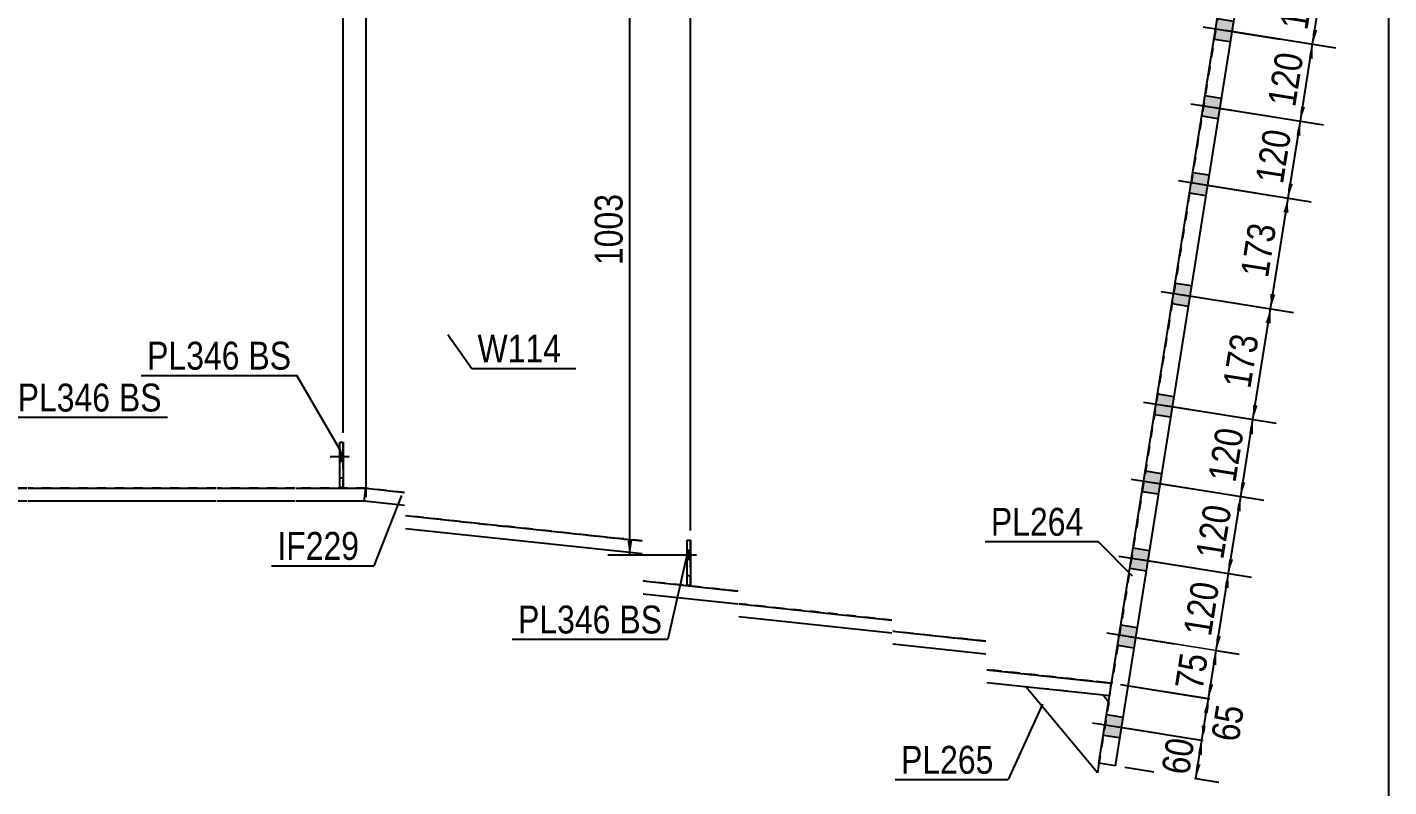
# Model space of a CAD drawing. Header units: millimetres. Extents: x -26 to 377, y -184 to 93.
# Drawn here: x 237 to 376.8, y -60.7 to 17.3 of the extents above; entities that cross this region are included whole.
import ezdxf

# ---------------------------------------------------------------- set-up
doc = ezdxf.new("R2010")
doc.units = ezdxf.units.MM
doc.linetypes.add('DXK_LINE_DOT1', pattern=[1.8814, 0.9407, -0.9407])
doc.linetypes.add('DXK_LINE_DOT2', pattern=[3.9198, 1.9599, -1.9599])
doc.styles.add('Arial Narrow', font='ARIALN.TTF', dxfattribs={"height": 0.2})

# ---------------------------------------------------------------- blocks, each defined once
blk = doc.blocks.new('Unknown-623534514-14014')
at = {"color": 5, "linetype": 'Continuous'}
blk.add_line((376.78, -184.39), (376.78, 92.61), dxfattribs=at)
blk = doc.blocks.new('Part-623534514-6404 - 6380')
at = {"color": 2, "linetype": 'Continuous'}
for p, q in [((271.71, 30), (271.71, -30)), ((348.33, -50.02), (348.24, -50.01))]:
    blk.add_line(p, q, dxfattribs=at)
at = {"color": 7, "linetype": 'DXK_LINE_DOT1'}
for p, q in [((271.71, 30), (275.71, 30)), ((275.81, 30), (300.1, 30)), ((300.2, 30), (309.93, 30)), ((310.03, 30), (325.74, 30)), ((325.84, 30), (335.4, 30)), ((335.5, 30), (361.06, 30)), ((361.06, 30), (348.33, -50.02)), ((275.71, -30.43), (271.71, -30)), ((271.71, -30), (275.71, -30.43)), ((300.1, -35.42), (275.81, -32.82)), ((275.81, -32.82), (300.1, -35.42)), ((300.2, -39.52), (309.93, -40.56)), ((309.93, -40.57), (300.2, -39.53)), ((325.74, -43.55), (310.03, -41.86)), ((310.03, -41.86), (325.74, -43.54)), ((325.84, -44.68), (335.4, -45.71)), ((335.4, -45.72), (325.84, -44.69)), ((335.5, -48.63), (348.33, -50)), ((348.24, -50.01), (335.5, -48.64))]:
    blk.add_line(p, q, dxfattribs=at)
blk = doc.blocks.new('Part-623534514-6403 - 6380')
at = {"color": 2, "linetype": 'Continuous'}
for p, q in [((178.04, -30), (178.04, 30)), ((271.71, 30), (271.71, -30))]:
    blk.add_line(p, q, dxfattribs=at)
at = {"color": 7, "linetype": 'DXK_LINE_DOT1'}
for p, q in [((178.04, 30), (202.7, 30)), ((202.8, 30), (227.11, 30)), ((227.21, 30), (236.95, 30)), ((237.05, 30), (256.33, 30)), ((256.43, 30), (264.43, 30)), ((264.53, 30), (271.71, 30)), ((202.7, -30), (178.04, -30)), ((227.11, -30), (202.8, -30)), ((236.95, -30), (227.21, -30)), ((256.33, -30), (237.05, -30)), ((264.43, -30), (256.43, -30)), ((271.71, -30), (264.53, -30))]:
    blk.add_line(p, q, dxfattribs=at)
blk = doc.blocks.new('Part-623534514-6406 - 6380')
at = {"color": 2, "linetype": 'Continuous'}
for p, q in [((158.04, -31.33), (158.04, -30)), ((158.04, -30), (202.7, -30)), ((202.8, -30), (227.11, -30)), ((227.21, -30), (236.95, -30)), ((237.05, -30), (256.33, -30)), ((256.43, -30), (264.43, -30)), ((264.53, -30), (271.71, -30)), ((202.7, -31.33), (158.04, -31.33)), ((227.11, -31.33), (202.8, -31.33)), ((236.95, -31.33), (227.21, -31.33)), ((256.33, -31.33), (237.05, -31.33)), ((264.43, -31.33), (256.43, -31.33)), ((271.64, -31.33), (264.53, -31.33))]:
    blk.add_line(p, q, dxfattribs=at)
at = {"color": 7, "linetype": 'DXK_LINE_DOT1'}
for p, q in [((271.71, -30), (271.71, -31.33)), ((271.71, -31.33), (271.64, -31.33))]:
    blk.add_line(p, q, dxfattribs=at)
blk = doc.blocks.new('Part-623534514-6481 - 6380')
at = {"color": 2, "linetype": 'Continuous'}
for p, q in [((269.07, -29.93), (269.07, -25.27)), ((269.07, -25.27), (269.4, -25.27)), ((269.4, -25.27), (269.4, -29.93)), ((269.4, -29.93), (269.07, -29.93))]:
    blk.add_line(p, q, dxfattribs=at)
blk = doc.blocks.new('Part-623534514-6418 - 6380')
at = {"color": 7, "linetype": 'DXK_LINE_DOT1'}
for p, q in [((347.46, -51.26), (339.5, -50.4)), ((339.5, -50.4), (339.51, -50.41)), ((347.46, -51.26), (347.46, -51.26)), ((348.02, -51.99), (347.02, -58.23))]:
    blk.add_line(p, q, dxfattribs=at)
at = {"color": 2, "linetype": 'Continuous'}
for p, q in [((346.86, -59.23), (339.51, -50.41)), ((348.02, -51.99), (347.46, -51.26)), ((347.02, -58.23), (346.86, -59.23))]:
    blk.add_line(p, q, dxfattribs=at)
blk = doc.blocks.new('Part-623534514-6438 - 6380')
at = {"color": 7, "linetype": 'DXK_LINE_DOT1'}
for p, q in [((304.73, -39.98), (304.73, -35.34)), ((304.73, -35.34), (305.07, -35.34)), ((305.07, -39.98), (305.07, -35.34)), ((304.73, -38.98), (305.07, -38.98)), ((305.07, -39.98), (304.73, -39.98))]:
    blk.add_line(p, q, dxfattribs=at)
blk = doc.blocks.new('Part-623534514-6441 - 6380')
at = {"color": 2, "linetype": 'Continuous'}
for p, q in [((304.73, -39.98), (304.73, -35.34)), ((304.73, -35.34), (305.07, -35.34)), ((305.07, -35.34), (305.07, -39.98)), ((305.07, -39.98), (304.73, -39.98))]:
    blk.add_line(p, q, dxfattribs=at)
blk = doc.blocks.new('Part-623534514-6466 - 6380')
at = {"color": 2, "linetype": 'Continuous'}
for p, q in [((271.57, -31.33), (271.71, -30)), ((271.71, -30), (275.71, -30.43)), ((275.71, -31.77), (271.57, -31.33)), ((275.81, -32.82), (300.1, -35.42)), ((300.1, -36.76), (275.81, -34.16)), ((300.2, -39.53), (309.93, -40.57)), ((309.93, -41.91), (300.2, -40.87)), ((310.03, -41.86), (325.74, -43.55)), ((325.74, -44.89), (310.03, -43.2)), ((325.84, -44.69), (335.4, -45.72)), ((335.4, -47.06), (325.84, -46.03)), ((335.5, -48.64), (348.24, -50.01)), ((348.1, -51.33), (335.5, -49.98)), ((348.24, -50.01), (348.1, -51.33))]:
    blk.add_line(p, q, dxfattribs=at)
blk = doc.blocks.new('Part-623534514-6478 - 6380')
at = {"color": 7, "linetype": 'DXK_LINE_DOT1'}
for p, q in [((269.07, -29.93), (269.07, -25.27)), ((269.07, -25.27), (269.4, -25.27)), ((269.4, -29.93), (269.4, -25.27)), ((269.07, -28.93), (269.4, -28.93)), ((269.4, -29.93), (269.07, -29.93))]:
    blk.add_line(p, q, dxfattribs=at)
blk = doc.blocks.new('Part-623534514-6492 - 6380')
at = {"color": 2, "linetype": 'Continuous'}
for p, q in [((347.02, -58.23), (362.36, 38.23)), ((364.01, 37.97), (348.67, -58.5)), ((362.36, 38.23), (364.01, 37.97)), ((348.67, -58.5), (347.02, -58.23))]:
    blk.add_line(p, q, dxfattribs=at)
blk = doc.blocks.new('Bolt-623534514-6516 - 6380')
at = {"color": 3, "linetype": 'DXK_LINE_DOT2'}
for p, q in [((305.7, -36.88), (303.5, -36.88)), ((305.07, -36.41), (304.73, -36.41)), ((305.07, -37.34), (304.73, -37.34))]:
    blk.add_line(p, q, dxfattribs=at)
blk = doc.blocks.new('Bolt-623534514-6519 - 6380')
at = {"linetype": 'Continuous'}
blk.add_hatch(color=3, dxfattribs=at).paths.add_polyline_path([(305.07, -37.34), (305.07, -36.41), (304.73, -36.41), (304.73, -37.34)])
at = {"color": 3, "linetype": 'Continuous'}
for p, q in [((305.07, -36.41), (304.73, -36.41)), ((305.6, -36.88), (304.73, -36.88)), ((305.07, -37.34), (304.73, -37.34))]:
    blk.add_line(p, q, dxfattribs=at)
blk = doc.blocks.new('Bolt-623534514-6553 - 6380')
at = {"color": 3, "linetype": 'DXK_LINE_DOT2'}
for p, q in [((269.4, -26.33), (269.07, -26.33)), ((270.03, -26.8), (267.83, -26.8)), ((269.4, -27.27), (269.07, -27.27))]:
    blk.add_line(p, q, dxfattribs=at)
blk = doc.blocks.new('Bolt-623534514-6556 - 6380')
at = {"linetype": 'Continuous'}
blk.add_hatch(color=3, dxfattribs=at).paths.add_polyline_path([(269.4, -27.27), (269.4, -26.33), (269.07, -26.33), (269.07, -27.27)])
at = {"color": 3, "linetype": 'Continuous'}
for p, q in [((269.4, -26.33), (269.07, -26.33)), ((269.93, -26.8), (269.07, -26.8)), ((269.4, -27.27), (269.07, -27.27))]:
    blk.add_line(p, q, dxfattribs=at)
blk = doc.blocks.new('Bolt-623534514-6567 - 6380')
at = {"linetype": 'Continuous'}
for points in [[(361.9, 35.33), (361.57, 33.23), (363.21, 32.96), (363.55, 35.07)], [(361.9, 35.33), (361.57, 33.23), (363.21, 32.96), (363.55, 35.07)], [(361.9, 35.33), (361.57, 33.23), (363.21, 32.96), (363.55, 35.07)], [(361.9, 35.33), (361.57, 33.23), (363.21, 32.96), (363.55, 35.07)], [(360.44, 26.12), (360.1, 24.01), (361.75, 23.75), (362.08, 25.85)], [(360.44, 26.12), (360.1, 24.01), (361.75, 23.75), (362.08, 25.85)], [(360.44, 26.12), (360.1, 24.01), (361.75, 23.75), (362.08, 25.85)], [(360.44, 26.12), (360.1, 24.01), (361.75, 23.75), (362.08, 25.85)], [(359.18, 18.21), (358.85, 16.11), (360.49, 15.85), (360.83, 17.95)], [(359.18, 18.21), (358.85, 16.11), (360.49, 15.85), (360.83, 17.95)], [(359.18, 18.21), (358.85, 16.11), (360.49, 15.85), (360.83, 17.95)], [(359.18, 18.21), (358.85, 16.11), (360.49, 15.85), (360.83, 17.95)], [(357.92, 10.31), (357.59, 8.21), (359.24, 7.95), (359.57, 10.05)], [(357.92, 10.31), (357.59, 8.21), (359.24, 7.95), (359.57, 10.05)], [(357.92, 10.31), (357.59, 8.21), (359.24, 7.95), (359.57, 10.05)], [(357.92, 10.31), (357.59, 8.21), (359.24, 7.95), (359.57, 10.05)], [(356.67, 2.41), (356.33, 0.31), (357.98, 0.04), (358.31, 2.15)], [(356.67, 2.41), (356.33, 0.31), (357.98, 0.04), (358.31, 2.15)], [(356.67, 2.41), (356.33, 0.31), (357.98, 0.04), (358.31, 2.15)], [(356.67, 2.41), (356.33, 0.31), (357.98, 0.04), (358.31, 2.15)], [(354.86, -8.95), (354.53, -11.06), (356.17, -11.32), (356.51, -9.21)], [(354.86, -8.95), (354.53, -11.06), (356.17, -11.32), (356.51, -9.21)], [(354.86, -8.95), (354.53, -11.06), (356.17, -11.32), (356.51, -9.21)], [(354.86, -8.95), (354.53, -11.06), (356.17, -11.32), (356.51, -9.21)], [(353.05, -20.32), (352.72, -22.43), (354.36, -22.69), (354.7, -20.58)], [(353.05, -20.32), (352.72, -22.43), (354.36, -22.69), (354.7, -20.58)], [(353.05, -20.32), (352.72, -22.43), (354.36, -22.69), (354.7, -20.58)], [(353.05, -20.32), (352.72, -22.43), (354.36, -22.69), (354.7, -20.58)], [(351.8, -28.22), (351.46, -30.33), (353.11, -30.59), (353.44, -28.49)], [(351.8, -28.22), (351.46, -30.33), (353.11, -30.59), (353.44, -28.49)], [(351.8, -28.22), (351.46, -30.33), (353.11, -30.59), (353.44, -28.49)], [(351.8, -28.22), (351.46, -30.33), (353.11, -30.59), (353.44, -28.49)], [(350.54, -36.12), (350.2, -38.23), (351.85, -38.49), (352.18, -36.39)], [(350.54, -36.12), (350.2, -38.23), (351.85, -38.49), (352.18, -36.39)], [(350.54, -36.12), (350.2, -38.23), (351.85, -38.49), (352.18, -36.39)], [(350.54, -36.12), (350.2, -38.23), (351.85, -38.49), (352.18, -36.39)], [(349.28, -44.02), (348.95, -46.13), (350.59, -46.39), (350.93, -44.29)], [(349.28, -44.02), (348.95, -46.13), (350.59, -46.39), (350.93, -44.29)], [(349.28, -44.02), (348.95, -46.13), (350.59, -46.39), (350.93, -44.29)], [(349.28, -44.02), (348.95, -46.13), (350.59, -46.39), (350.93, -44.29)], [(347.82, -53.24), (347.48, -55.35), (349.13, -55.61), (349.46, -53.5)], [(347.82, -53.24), (347.48, -55.35), (349.13, -55.61), (349.46, -53.5)], [(347.82, -53.24), (347.48, -55.35), (349.13, -55.61), (349.46, -53.5)], [(347.82, -53.24), (347.48, -55.35), (349.13, -55.61), (349.46, -53.5)]]:
    blk.add_hatch(color=3, dxfattribs=at).paths.add_polyline_path(points)
at = {"color": 3, "linetype": 'Continuous'}
for p, q in [((361.9, 35.33), (363.55, 35.07)), ((361.9, 35.33), (363.55, 35.07)), ((361.9, 35.33), (363.55, 35.07)), ((361.9, 35.33), (363.55, 35.07)), ((360.44, 34.49), (368.32, 33.23)), ((360.44, 34.49), (368.32, 33.23)), ((360.44, 34.49), (368.32, 33.23)), ((360.44, 34.49), (368.32, 33.23)), ((361.57, 33.23), (363.21, 32.96)), ((361.57, 33.23), (363.21, 32.96)), ((361.57, 33.23), (363.21, 32.96)), ((361.57, 33.23), (363.21, 32.96)), ((358.97, 25.27), (366.85, 24.01)), ((358.97, 25.27), (366.85, 24.01)), ((358.97, 25.27), (366.85, 24.01)), ((358.97, 25.27), (366.85, 24.01)), ((360.44, 26.12), (362.08, 25.85)), ((360.44, 26.12), (362.08, 25.85)), ((360.44, 26.12), (362.08, 25.85)), ((360.44, 26.12), (362.08, 25.85)), ((360.1, 24.01), (361.75, 23.75)), ((360.1, 24.01), (361.75, 23.75)), ((360.1, 24.01), (361.75, 23.75)), ((360.1, 24.01), (361.75, 23.75)), ((359.18, 18.21), (360.83, 17.95)), ((359.18, 18.21), (360.83, 17.95)), ((359.18, 18.21), (360.83, 17.95)), ((359.18, 18.21), (360.83, 17.95)), ((357.71, 17.37), (365.6, 16.11)), ((357.71, 17.37), (365.6, 16.11)), ((357.71, 17.37), (365.6, 16.11)), ((357.71, 17.37), (365.6, 16.11)), ((358.85, 16.11), (360.49, 15.85)), ((358.85, 16.11), (360.49, 15.85)), ((358.85, 16.11), (360.49, 15.85)), ((358.85, 16.11), (360.49, 15.85)), ((357.92, 10.31), (359.57, 10.05)), ((357.92, 10.31), (359.57, 10.05)), ((357.92, 10.31), (359.57, 10.05)), ((357.92, 10.31), (359.57, 10.05)), ((356.46, 9.47), (364.34, 8.21)), ((356.46, 9.47), (364.34, 8.21)), ((356.46, 9.47), (364.34, 8.21)), ((356.46, 9.47), (364.34, 8.21)), ((357.59, 8.21), (359.24, 7.95)), ((357.59, 8.21), (359.24, 7.95)), ((357.59, 8.21), (359.24, 7.95)), ((357.59, 8.21), (359.24, 7.95)), ((355.2, 1.57), (363.08, 0.31)), ((355.2, 1.57), (363.08, 0.31)), ((355.2, 1.57), (363.08, 0.31)), ((355.2, 1.57), (363.08, 0.31)), ((356.67, 2.41), (358.31, 2.15)), ((356.67, 2.41), (358.31, 2.15)), ((356.67, 2.41), (358.31, 2.15)), ((356.67, 2.41), (358.31, 2.15)), ((356.33, 0.31), (357.98, 0.04)), ((356.33, 0.31), (357.98, 0.04)), ((356.33, 0.31), (357.98, 0.04)), ((356.33, 0.31), (357.98, 0.04)), ((354.86, -8.95), (356.51, -9.21)), ((354.86, -8.95), (356.51, -9.21)), ((354.86, -8.95), (356.51, -9.21)), ((354.86, -8.95), (356.51, -9.21)), ((353.39, -9.8), (361.28, -11.05)), ((353.39, -9.8), (361.28, -11.05)), ((353.39, -9.8), (361.28, -11.05)), ((353.39, -9.8), (361.28, -11.05)), ((354.53, -11.06), (356.17, -11.32)), ((354.53, -11.06), (356.17, -11.32)), ((354.53, -11.06), (356.17, -11.32)), ((354.53, -11.06), (356.17, -11.32)), ((353.05, -20.32), (354.7, -20.58)), ((353.05, -20.32), (354.7, -20.58)), ((353.05, -20.32), (354.7, -20.58)), ((353.05, -20.32), (354.7, -20.58)), ((351.58, -21.17), (359.47, -22.42)), ((351.58, -21.17), (359.47, -22.42)), ((351.58, -21.17), (359.47, -22.42)), ((351.58, -21.17), (359.47, -22.42)), ((352.72, -22.43), (354.36, -22.69)), ((352.72, -22.43), (354.36, -22.69)), ((352.72, -22.43), (354.36, -22.69)), ((352.72, -22.43), (354.36, -22.69)), ((350.33, -29.07), (358.21, -30.32)), ((350.33, -29.07), (358.21, -30.32)), ((350.33, -29.07), (358.21, -30.32)), ((350.33, -29.07), (358.21, -30.32)), ((351.8, -28.22), (353.44, -28.49)), ((351.8, -28.22), (353.44, -28.49)), ((351.8, -28.22), (353.44, -28.49)), ((351.8, -28.22), (353.44, -28.49)), ((351.46, -30.33), (353.11, -30.59)), ((351.46, -30.33), (353.11, -30.59)), ((351.46, -30.33), (353.11, -30.59)), ((351.46, -30.33), (353.11, -30.59)), ((350.54, -36.12), (352.18, -36.39)), ((350.54, -36.12), (352.18, -36.39)), ((350.54, -36.12), (352.18, -36.39)), ((350.54, -36.12), (352.18, -36.39)), ((349.07, -36.97), (356.96, -38.22)), ((349.07, -36.97), (356.96, -38.22)), ((349.07, -36.97), (356.96, -38.22)), ((349.07, -36.97), (356.96, -38.22)), ((350.2, -38.23), (351.85, -38.49)), ((350.2, -38.23), (351.85, -38.49)), ((350.2, -38.23), (351.85, -38.49)), ((350.2, -38.23), (351.85, -38.49)), ((349.28, -44.02), (350.93, -44.29)), ((349.28, -44.02), (350.93, -44.29)), ((349.28, -44.02), (350.93, -44.29)), ((349.28, -44.02), (350.93, -44.29)), ((347.81, -44.87), (355.7, -46.13)), ((347.81, -44.87), (355.7, -46.13)), ((347.81, -44.87), (355.7, -46.13)), ((347.81, -44.87), (355.7, -46.13)), ((348.95, -46.13), (350.59, -46.39)), ((348.95, -46.13), (350.59, -46.39)), ((348.95, -46.13), (350.59, -46.39)), ((348.95, -46.13), (350.59, -46.39)), ((346.35, -54.09), (354.23, -55.34)), ((346.35, -54.09), (354.23, -55.34)), ((346.35, -54.09), (354.23, -55.34)), ((346.35, -54.09), (354.23, -55.34)), ((347.82, -53.24), (349.46, -53.5)), ((347.82, -53.24), (349.46, -53.5)), ((347.82, -53.24), (349.46, -53.5)), ((347.82, -53.24), (349.46, -53.5)), ((347.48, -55.35), (349.13, -55.61)), ((347.48, -55.35), (349.13, -55.61)), ((347.48, -55.35), (349.13, -55.61)), ((347.48, -55.35), (349.13, -55.61))]:
    blk.add_line(p, q, dxfattribs=at)
blk = doc.blocks.new('StraightDimension-623534514-32110 - 6380')
at = {"linetype": 'Continuous'}
for points in [[(369.73, 22.05), (370.21, 23.49), (370.23, 21.97)], [(369.44, 17.02), (368.96, 15.58), (368.95, 17.1)]]:
    blk.add_hatch(color=7, dxfattribs=at).paths.add_polyline_path(points)
at = {"color": 7, "linetype": 'Continuous'}
for p, q in [((361.26, 24.91), (372.58, 23.11)), ((368.96, 15.58), (370.21, 23.49)), ((360, 17), (371.33, 15.2))]:
    blk.add_line(p, q, dxfattribs=at)
at = {"color": 0}
blk.add_wipeout([(369.96, 22.86), (365.81, 23.52), (364.76, 16.92), (368.91, 16.26)], dxfattribs=at)
at = {"color": 3, "style": 'Arial Narrow'}
blk.add_text('120', height=2.863, rotation=80.9647, dxfattribs=at).set_placement((368.41, 16.94))
blk = doc.blocks.new('StraightDimension-623534514-32117 - 6380')
at = {"linetype": 'Continuous'}
for points in [[(359.83, -40.2), (360.31, -38.76), (360.33, -40.28)], [(359.54, -45.22), (359.06, -46.66), (359.05, -45.14)]]:
    blk.add_hatch(color=7, dxfattribs=at).paths.add_polyline_path(points)
at = {"color": 7, "linetype": 'Continuous'}
for p, q in [((351.36, -37.33), (362.68, -39.14)), ((359.06, -46.66), (360.31, -38.76)), ((350.1, -45.24), (361.43, -47.04))]:
    blk.add_line(p, q, dxfattribs=at)
at = {"color": 0}
blk.add_wipeout([(360.06, -39.39), (355.91, -38.73), (354.86, -45.33), (359.01, -45.99)], dxfattribs=at)
at = {"color": 3, "style": 'Arial Narrow'}
blk.add_text('120', height=2.863, rotation=80.9647, dxfattribs=at).set_placement((358.51, -45.3))
blk = doc.blocks.new('StraightDimension-623534514-32118 - 6380')
at = {"linetype": 'Continuous'}
for points in [[(358.58, -48.1), (359.06, -46.66), (359.07, -48.18)], [(358.75, -50.16), (358.27, -51.6), (358.26, -50.08)]]:
    blk.add_hatch(color=7, dxfattribs=at).paths.add_polyline_path(points)
at = {"color": 7, "linetype": 'Continuous'}
for p, q in [((350.1, -45.24), (361.43, -47.04)), ((358.27, -51.6), (359.06, -46.66)), ((349.23, -50.16), (360.64, -51.98))]:
    blk.add_line(p, q, dxfattribs=at)
at = {"color": 0}
blk.add_wipeout([(358.9, -46.71), (354.75, -46.05), (353.99, -50.85), (358.14, -51.51)], dxfattribs=at)
at = {"color": 3, "style": 'Arial Narrow'}
blk.add_text('75', height=2.863, rotation=80.9647, dxfattribs=at).set_placement((357.64, -50.82))
blk = doc.blocks.new('StraightDimension-623534514-36003 - 6380')
at = {"linetype": 'Continuous'}
blk.add_hatch(color=7, dxfattribs=at).paths.add_polyline_path([(267.9, 63.98), (269.4, 63.73), (267.9, 63.48)])
at = {"color": 7, "linetype": 'Continuous'}
for p, q in [((269.4, -24.31), (269.4, 68.23)), ((259.34, 63.73), (269.4, 63.73))]:
    blk.add_line(p, q, dxfattribs=at)
at = {"color": 0}
blk.add_wipeout([(268.63, 64.63), (268.63, 68.83), (260.11, 68.83), (260.11, 64.63)], dxfattribs=at)
at = {"color": 3, "style": 'Arial Narrow'}
blk.add_text('8955', height=2.863, dxfattribs=at).set_placement((260.71, 65.23))
blk = doc.blocks.new('StraightDimension-623534514-32120 - 6380')
at = {"linetype": 'Continuous'}
for points in [[(357.11, -57.32), (357.59, -55.88), (357.6, -57.4)], [(357.45, -58.37), (356.97, -59.82), (356.95, -58.29)]]:
    blk.add_hatch(color=7, dxfattribs=at).paths.add_polyline_path(points)
at = {"color": 7, "linetype": 'Continuous'}
for p, q in [((348.55, -54.44), (359.96, -56.25)), ((356.97, -59.82), (357.59, -55.88)), ((349.66, -58.65), (359.34, -60.19))]:
    blk.add_line(p, q, dxfattribs=at)
at = {"color": 0}
blk.add_wipeout([(357.51, -55.42), (353.36, -54.76), (352.6, -59.56), (356.75, -60.22)], dxfattribs=at)
at = {"color": 3, "style": 'Arial Narrow'}
blk.add_text('60', height=2.863, rotation=80.9647, dxfattribs=at).set_placement((356.25, -59.53))
blk = doc.blocks.new('StraightDimension-623534514-32111 - 6380')
at = {"linetype": 'Continuous'}
for points in [[(368.47, 14.14), (368.96, 15.58), (368.97, 14.06)], [(368.18, 9.12), (367.7, 7.68), (367.69, 9.2)]]:
    blk.add_hatch(color=7, dxfattribs=at).paths.add_polyline_path(points)
at = {"color": 7, "linetype": 'Continuous'}
for p, q in [((360, 17), (371.33, 15.2)), ((367.7, 7.68), (368.96, 15.58)), ((358.75, 9.1), (370.07, 7.3))]:
    blk.add_line(p, q, dxfattribs=at)
at = {"color": 0}
blk.add_wipeout([(368.71, 14.95), (364.56, 15.61), (363.51, 9.01), (367.66, 8.35)], dxfattribs=at)
at = {"color": 3, "style": 'Arial Narrow'}
blk.add_text('120', height=2.863, rotation=80.9647, dxfattribs=at).set_placement((367.16, 9.04))
blk = doc.blocks.new('StraightDimension-623534514-32112 - 6380')
at = {"linetype": 'Continuous'}
for points in [[(367.22, 6.24), (367.7, 7.68), (367.71, 6.16)], [(366.93, 1.22), (366.44, -0.22), (366.43, 1.3)]]:
    blk.add_hatch(color=7, dxfattribs=at).paths.add_polyline_path(points)
at = {"color": 7, "linetype": 'Continuous'}
for p, q in [((358.75, 9.1), (370.07, 7.3)), ((366.44, -0.22), (367.7, 7.68)), ((357.49, 1.2), (368.81, -0.6))]:
    blk.add_line(p, q, dxfattribs=at)
at = {"color": 0}
blk.add_wipeout([(367.45, 7.05), (363.3, 7.71), (362.25, 1.11), (366.4, 0.45)], dxfattribs=at)
at = {"color": 3, "style": 'Arial Narrow'}
blk.add_text('120', height=2.863, rotation=80.9647, dxfattribs=at).set_placement((365.9, 1.14))
blk = doc.blocks.new('StraightDimension-623534514-32116 - 6380')
at = {"linetype": 'Continuous'}
for points in [[(361.09, -32.3), (361.57, -30.86), (361.58, -32.38)], [(360.8, -37.32), (360.31, -38.76), (360.3, -37.24)]]:
    blk.add_hatch(color=7, dxfattribs=at).paths.add_polyline_path(points)
at = {"color": 7, "linetype": 'Continuous'}
for p, q in [((352.62, -29.43), (363.94, -31.24)), ((360.31, -38.76), (361.57, -30.86)), ((351.36, -37.33), (362.68, -39.14))]:
    blk.add_line(p, q, dxfattribs=at)
at = {"color": 0}
blk.add_wipeout([(361.32, -31.48), (357.17, -30.82), (356.12, -37.43), (360.27, -38.09)], dxfattribs=at)
at = {"color": 3, "style": 'Arial Narrow'}
blk.add_text('120', height=2.863, rotation=80.9647, dxfattribs=at).set_placement((359.77, -37.4))
blk = doc.blocks.new('StraightDimension-623534514-15181 - 6380')
at = {"linetype": 'Continuous'}
for points in [[(298.59, 28.5), (298.84, 30), (299.09, 28.5)], [(299.09, -35.38), (298.84, -36.88), (298.59, -35.38)]]:
    blk.add_hatch(color=7, dxfattribs=at).paths.add_polyline_path(points)
at = {"color": 7, "linetype": 'Continuous'}
for p, q in [((304.07, 30), (296.59, 30)), ((298.84, -36.88), (298.84, 30)), ((304.78, -36.88), (296.59, -36.88))]:
    blk.add_line(p, q, dxfattribs=at)
at = {"color": 0}
blk.add_wipeout([(298.69, 0.82), (294.49, 0.82), (294.49, -7.7), (298.69, -7.7)], dxfattribs=at)
at = {"color": 3, "style": 'Arial Narrow'}
blk.add_text('1003', height=2.863, rotation=90.0002, dxfattribs=at).set_placement((298.09, -7.1))
blk = doc.blocks.new('StraightDimension-623534514-32113 - 6380')
at = {"linetype": 'Continuous'}
for points in [[(365.96, -1.66), (366.44, -0.22), (366.45, -1.74)], [(365.12, -10.14), (364.64, -11.58), (364.63, -10.06)]]:
    blk.add_hatch(color=7, dxfattribs=at).paths.add_polyline_path(points)
at = {"color": 7, "linetype": 'Continuous'}
for p, q in [((357.49, 1.2), (368.81, -0.6)), ((364.64, -11.58), (366.44, -0.22)), ((355.68, -10.16), (367.01, -11.96))]:
    blk.add_line(p, q, dxfattribs=at)
at = {"color": 0}
blk.add_wipeout([(365.92, -2.58), (361.77, -1.92), (360.72, -8.52), (364.87, -9.18)], dxfattribs=at)
at = {"color": 3, "style": 'Arial Narrow'}
blk.add_text('173', height=2.863, rotation=80.9647, dxfattribs=at).set_placement((364.37, -8.49))
blk = doc.blocks.new('StraightDimension-623534514-32114 - 6380')
at = {"linetype": 'Continuous'}
for points in [[(364.15, -13.03), (364.64, -11.58), (364.65, -13.1)], [(363.31, -21.52), (362.83, -22.96), (362.82, -21.44)]]:
    blk.add_hatch(color=7, dxfattribs=at).paths.add_polyline_path(points)
at = {"color": 7, "linetype": 'Continuous'}
for p, q in [((355.68, -10.16), (367.01, -11.96)), ((362.83, -22.96), (364.64, -11.58)), ((353.87, -21.53), (365.2, -23.33))]:
    blk.add_line(p, q, dxfattribs=at)
at = {"color": 0}
blk.add_wipeout([(364.11, -13.95), (359.96, -13.29), (358.91, -19.89), (363.06, -20.55)], dxfattribs=at)
at = {"color": 3, "style": 'Arial Narrow'}
blk.add_text('173', height=2.863, rotation=80.9647, dxfattribs=at).set_placement((362.56, -19.86))
blk = doc.blocks.new('StraightDimension-623534514-32115 - 6380')
at = {"linetype": 'Continuous'}
for points in [[(362.34, -24.4), (362.83, -22.96), (362.84, -24.48)], [(362.05, -29.42), (361.57, -30.86), (361.56, -29.34)]]:
    blk.add_hatch(color=7, dxfattribs=at).paths.add_polyline_path(points)
at = {"color": 7, "linetype": 'Continuous'}
for p, q in [((353.87, -21.53), (365.2, -23.33)), ((361.57, -30.86), (362.83, -22.96)), ((352.62, -29.43), (363.94, -31.24))]:
    blk.add_line(p, q, dxfattribs=at)
at = {"color": 0}
blk.add_wipeout([(362.58, -23.58), (358.43, -22.92), (357.38, -29.53), (361.53, -30.19)], dxfattribs=at)
at = {"color": 3, "style": 'Arial Narrow'}
blk.add_text('120', height=2.863, rotation=80.9647, dxfattribs=at).set_placement((361.03, -29.5))
blk = doc.blocks.new('StraightDimension-623534514-32119 - 6380')
at = {"linetype": 'Continuous'}
for points in [[(357.79, -53.04), (358.27, -51.6), (358.28, -53.12)], [(358.07, -54.44), (357.59, -55.88), (357.58, -54.36)]]:
    blk.add_hatch(color=7, dxfattribs=at).paths.add_polyline_path(points)
at = {"color": 7, "linetype": 'Continuous'}
for p, q in [((349.23, -50.16), (360.49, -51.96)), ((357.59, -55.88), (358.27, -51.6)), ((348.55, -54.44), (359.81, -56.23))]:
    blk.add_line(p, q, dxfattribs=at)
at = {"color": 0}
blk.add_wipeout([(362.61, -52.02), (358.46, -51.37), (357.7, -56.16), (361.85, -56.82)], dxfattribs=at)
at = {"color": 3, "style": 'Arial Narrow'}
blk.add_text('65', height=2.863, rotation=80.9647, dxfattribs=at).set_placement((361.35, -56.13))
blk = doc.blocks.new('StraightDimension-623534514-36000 - 6380')
at = {"linetype": 'Continuous'}
blk.add_hatch(color=7, dxfattribs=at).paths.add_polyline_path([(303.57, 69.68), (305.07, 69.43), (303.57, 69.18)])
at = {"color": 7, "linetype": 'Continuous'}
for p, q in [((305.07, -34.34), (305.07, 73.93)), ((293.18, 69.43), (305.07, 69.43))]:
    blk.add_line(p, q, dxfattribs=at)
at = {"color": 0}
blk.add_wipeout([(304.29, 70.33), (304.29, 74.53), (293.95, 74.53), (293.95, 70.33)], dxfattribs=at)
at = {"color": 3, "style": 'Arial Narrow'}
blk.add_text('10395', height=2.863, dxfattribs=at).set_placement((294.55, 70.93))
blk = doc.blocks.new('Mark-623534514-27621 - 6380')
at = {"color": 7, "linetype": 'Continuous'}
blk.add_line((350.46, -39.02), (346.92, -35.49), dxfattribs=at)
at = {"color": 0}
blk.add_wipeout([(345.42, -34.89), (345.42, -31.89), (335.92, -31.89), (335.92, -34.89)], dxfattribs=at)
blk.add_wipeout([(345.42, -34.89), (345.42, -31.89), (335.92, -31.89), (335.92, -34.89)], dxfattribs=at)
at = {"color": 7, "linetype": 'Continuous'}
blk.add_line((335.32, -35.49), (346.92, -35.49), dxfattribs=at)
at = {"color": 3, "style": 'Arial Narrow'}
blk.add_text('PL264', height=2.863, dxfattribs=at).set_placement((335.92, -34.89))
blk = doc.blocks.new('Mark-623534514-27540 - 6380')
at = {"color": 7, "linetype": 'Continuous'}
blk.add_line((341.23, -52.19), (337.69, -59.92), dxfattribs=at)
at = {"color": 0}
blk.add_wipeout([(336.19, -59.32), (336.19, -56.32), (326.69, -56.32), (326.69, -59.32)], dxfattribs=at)
blk.add_wipeout([(336.19, -59.32), (336.19, -56.32), (326.69, -56.32), (326.69, -59.32)], dxfattribs=at)
at = {"color": 7, "linetype": 'Continuous'}
blk.add_line((326.09, -59.92), (337.69, -59.92), dxfattribs=at)
at = {"color": 3, "style": 'Arial Narrow'}
blk.add_text('PL265', height=2.863, dxfattribs=at).set_placement((326.69, -59.32))
blk = doc.blocks.new('MarkSet-623534514-27300 - 6380')
at = {"color": 0}
for points in [[(245.47, -22.13), (245.47, -19.13), (235.97, -19.13), (235.97, -22.13)], [(250.76, -22.13), (250.76, -19.13), (246.37, -19.13), (246.37, -22.13)]]:
    blk.add_wipeout(points, dxfattribs=at)
for points in [[(245.47, -22.13), (245.47, -19.13), (235.97, -19.13), (235.97, -22.13)], [(250.76, -22.13), (250.76, -19.13), (246.37, -19.13), (246.37, -22.13)]]:
    blk.add_wipeout(points, dxfattribs=at)
at = {"color": 7, "linetype": 'Continuous'}
for p, q in [((231.83, -26.27), (235.37, -22.73)), ((235.37, -22.73), (251.36, -22.73))]:
    blk.add_line(p, q, dxfattribs=at)
at = {"color": 3, "style": 'Arial Narrow'}
for s, p in [('PL346', (235.97, -22.13)), ('BS', (246.37, -22.13))]:
    blk.add_text(s, height=2.863, dxfattribs=at).set_placement(p)
blk = doc.blocks.new('MarkSet-623534514-27322 - 6380')
at = {"color": 0}
for points in [[(258.77, -17.83), (258.77, -14.83), (249.27, -14.83), (249.27, -17.83)], [(264.05, -17.83), (264.05, -14.83), (259.67, -14.83), (259.67, -17.83)]]:
    blk.add_wipeout(points, dxfattribs=at)
for points in [[(258.77, -17.83), (258.77, -14.83), (249.27, -14.83), (249.27, -17.83)], [(264.05, -17.83), (264.05, -14.83), (259.67, -14.83), (259.67, -17.83)]]:
    blk.add_wipeout(points, dxfattribs=at)
at = {"color": 7, "linetype": 'Continuous'}
for p in [(248.67, -18.43), (269.15, -26.22)]:
    blk.add_line(p, (264.65, -18.43), dxfattribs=at)
at = {"color": 3, "style": 'Arial Narrow'}
for s, p in [('PL346', (249.27, -17.83)), ('BS', (259.67, -17.83))]:
    blk.add_text(s, height=2.863, dxfattribs=at).set_placement(p)
blk = doc.blocks.new('MarkSet-623534514-27333 - 6380')
at = {"color": 0}
for points in [[(296.87, -44.92), (296.87, -41.92), (287.36, -41.92), (287.36, -44.92)], [(302.15, -44.92), (302.15, -41.92), (297.77, -41.92), (297.77, -44.92)]]:
    blk.add_wipeout(points, dxfattribs=at)
for points in [[(296.87, -44.92), (296.87, -41.92), (287.36, -41.92), (287.36, -44.92)], [(302.15, -44.92), (302.15, -41.92), (297.77, -41.92), (297.77, -44.92)]]:
    blk.add_wipeout(points, dxfattribs=at)
at = {"color": 7, "linetype": 'Continuous'}
for p in [(304.82, -36.29), (286.76, -45.52)]:
    blk.add_line(p, (302.75, -45.52), dxfattribs=at)
at = {"color": 3, "style": 'Arial Narrow'}
for s, p in [('PL346', (287.36, -44.92)), ('BS', (297.77, -44.92))]:
    blk.add_text(s, height=2.863, dxfattribs=at).set_placement(p)
blk = doc.blocks.new('Mark-623534514-27519 - 6380')
at = {"color": 0}
blk.add_wipeout([(291.79, -17.1), (291.79, -14.1), (283.2, -14.1), (283.2, -17.1)], dxfattribs=at)
blk.add_wipeout([(291.79, -17.1), (291.79, -14.1), (283.2, -14.1), (283.2, -17.1)], dxfattribs=at)
at = {"color": 7, "linetype": 'Continuous'}
for p, q in [((280.15, -14.23), (282.6, -17.7)), ((282.6, -17.7), (293.29, -17.7))]:
    blk.add_line(p, q, dxfattribs=at)
at = {"color": 3, "style": 'Arial Narrow'}
blk.add_text('W114', height=2.863, dxfattribs=at).set_placement((283.2, -17.1))
blk = doc.blocks.new('Mark-623534514-27600 - 6380')
at = {"color": 7, "linetype": 'Continuous'}
blk.add_line((275.39, -30.77), (272.55, -37.96), dxfattribs=at)
at = {"color": 0}
blk.add_wipeout([(271.05, -37.36), (271.05, -34.36), (262.64, -34.36), (262.64, -37.36)], dxfattribs=at)
blk.add_wipeout([(271.05, -37.36), (271.05, -34.36), (262.64, -34.36), (262.64, -37.36)], dxfattribs=at)
at = {"color": 7, "linetype": 'Continuous'}
blk.add_line((262.04, -37.96), (272.55, -37.96), dxfattribs=at)
at = {"color": 3, "style": 'Arial Narrow'}
blk.add_text('IF229', height=2.863, dxfattribs=at).set_placement((262.64, -37.36))

msp = doc.modelspace()

# ---------------------------------------------------------------- block references
for name in ['Unknown-623534514-14014', 'Part-623534514-6492 - 6380', 'Bolt-623534514-6567 - 6380', 'Part-623534514-6403 - 6380', 'Part-623534514-6404 - 6380', 'Bolt-623534514-6553 - 6380', 'Part-623534514-6481 - 6380', 'Part-623534514-6478 - 6380', 'Bolt-623534514-6556 - 6380', 'Part-623534514-6406 - 6380', 'Part-623534514-6466 - 6380', 'Part-623534514-6438 - 6380', 'Part-623534514-6441 - 6380', 'Bolt-623534514-6516 - 6380', 'Bolt-623534514-6519 - 6380', 'Part-623534514-6418 - 6380']:
    msp.add_blockref(name, (0, 0))

# ---------------------------------------------------------------- next in the draw order: block references
for name in ['StraightDimension-623534514-36003 - 6380', 'StraightDimension-623534514-15181 - 6380', 'StraightDimension-623534514-32110 - 6380', 'MarkSet-623534514-27300 - 6380', 'Mark-623534514-27600 - 6380', 'StraightDimension-623534514-32117 - 6380', 'Mark-623534514-27540 - 6380', 'StraightDimension-623534514-32120 - 6380']:
    msp.add_blockref(name, (0, 0))

# ---------------------------------------------------------------- next in the draw order: block references
for name in ['StraightDimension-623534514-36000 - 6380', 'StraightDimension-623534514-32111 - 6380', 'MarkSet-623534514-27322 - 6380', 'StraightDimension-623534514-32116 - 6380', 'Mark-623534514-27621 - 6380', 'MarkSet-623534514-27333 - 6380', 'StraightDimension-623534514-32118 - 6380']:
    msp.add_blockref(name, (0, 0))

# ---------------------------------------------------------------- next in the draw order: block references
for name in ['StraightDimension-623534514-32112 - 6380', 'Mark-623534514-27519 - 6380', 'StraightDimension-623534514-32119 - 6380']:
    msp.add_blockref(name, (0, 0))

# ---------------------------------------------------------------- next in the draw order: block references
msp.add_blockref('StraightDimension-623534514-32113 - 6380', (0, 0))

# ---------------------------------------------------------------- next in the draw order: block references
msp.add_blockref('StraightDimension-623534514-32114 - 6380', (0, 0))

# ---------------------------------------------------------------- next in the draw order: block references
msp.add_blockref('StraightDimension-623534514-32115 - 6380', (0, 0))

doc.saveas('drawing.dxf')
